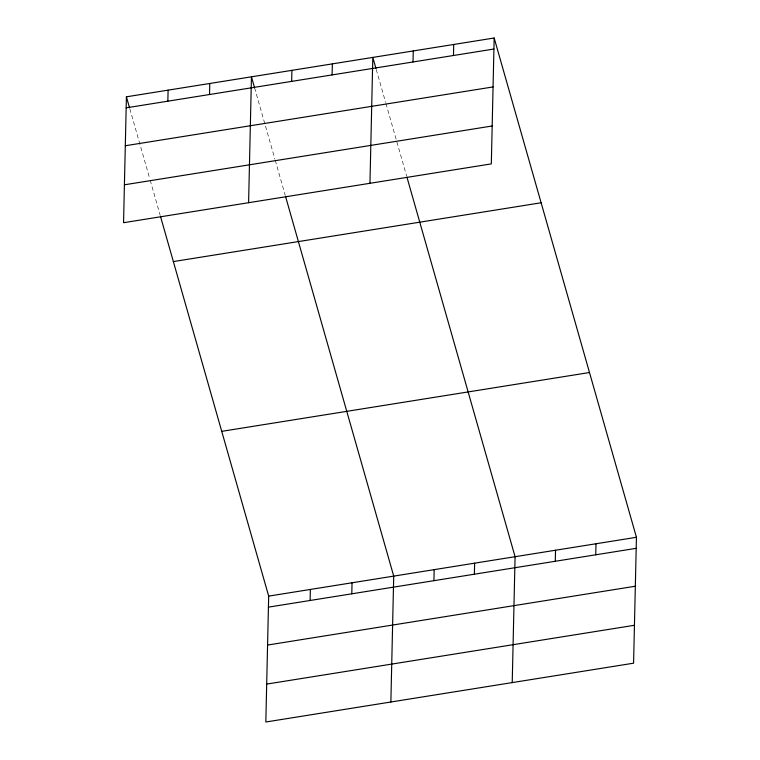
<?xml version="1.0" encoding="UTF-8"?>
<svg xmlns="http://www.w3.org/2000/svg" width="760" height="760" viewBox="0 0 760 760"><rect width="100%" height="100%" fill="white"/><g stroke="black" fill="none" stroke-linecap="round" stroke-linejoin="round"><path stroke-width="0.57" stroke-dasharray="3.8 2.85" d="M376.257 69.493L385.643 102.448M385.956 103.54L406.619 176.044M254.581 87.809L274.93 159.201M275.243 160.303L285.256 195.453M129.855 108.898L149.891 179.198M150.204 180.3L160.218 215.45"/><path stroke-width="1.14" d="M126.416 96.814L123.557 222.708L491.321 163.884L494.171 38L126.416 96.814L129.542 107.806M167.846 101.184L168.093 90.155M209.523 94.515L209.769 83.486M248.596 202.711L251.455 76.817L254.581 87.809M160.531 216.552L268.679 596.115L265.829 722L633.583 663.186L636.443 537.292L494.171 38M291.659 81.386L291.906 70.347M310.108 600.476L310.365 589.447M332.11 74.917L332.358 63.878M351.794 593.817L352.041 582.778M369.959 183.293L372.808 57.408L375.943 68.39M390.868 702.003L393.718 576.118L285.57 196.555M413.012 61.968L413.269 50.939M433.922 580.678L434.178 569.649M453.473 55.499L453.72 44.47M474.382 574.208L474.63 563.179M512.221 682.594L515.081 556.709L406.933 177.137M555.284 561.269L555.531 550.24M595.736 554.8L595.992 543.761M126.16 107.853L493.924 49.029M125.305 145.749L493.059 86.934M124.421 184.803L492.176 125.989M173.365 261.582L541.12 202.768M221.73 431.347L589.494 372.523M268.679 596.115L636.443 537.292M268.432 607.145L636.196 548.331M267.577 645.05L635.332 586.226M266.684 684.095L634.448 625.281"/></g></svg>
